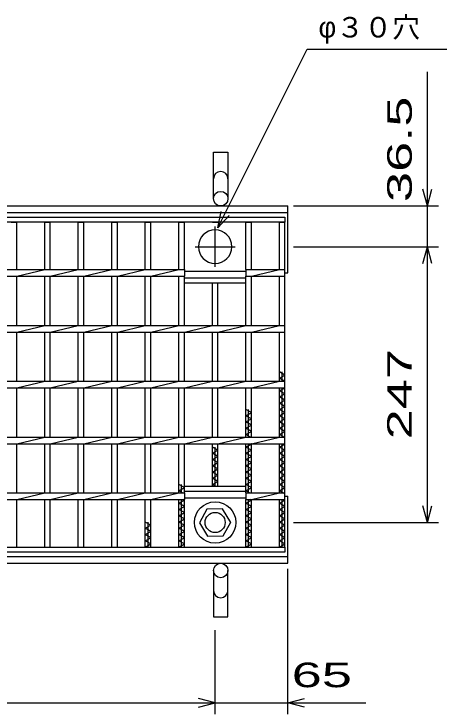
# Model space of a CAD drawing. Units: millimetres, scale not verified. Extents: x -1820 to 1731, y -1282 to 1054.
# Drawn here: x -596 to -208, y -146 to 481 of the extents above; entities that cross this region are included whole.
import ezdxf
from ezdxf.enums import TextEntityAlignment as Align

# ---------------------------------------------------------------- set-up
doc = ezdxf.new("R2010")
doc.units = ezdxf.units.MM
doc.header["$LTSCALE"] = 10
doc.linetypes.add('CHAIN', pattern=[18.5, 12, -1.5, 3.5, -1.5])
for name, color, linetype, lineweight in [('16', 3, 'Continuous', 25), ('19', 6, 'Continuous', 25), ('22', 4, 'Continuous', 25)]:
    doc.layers.add(name, color=color, linetype=linetype, lineweight=lineweight)
doc.styles.add('ベクトル', font='')
doc.styles.get('ベクトル').set_extended_font_data('ベクトル')

msp = doc.modelspace()

# ---------------------------------------------------------------- linework, layer by layer
at = {"layer": '16'}
for p, q in [((-1348, 299), (-353, 299)), ((-353, 299), (-353, 294.5)), ((-353, 294.5), (-1348, 294.5)), ((-598, 294.5), (-593, 294.5)), ((-593, 252), (-593, 294.5)), ((-568, 252), (-568, 294.5)), ((-568, 294.5), (-563, 294.5)), ((-563, 252), (-563, 294.5)), ((-538, 252), (-538, 294.5)), ((-538, 294.5), (-533, 294.5)), ((-533, 252), (-533, 294.5)), ((-508, 252), (-508, 294.5)), ((-508, 294.5), (-503, 294.5)), ((-503, 252), (-503, 294.5)), ((-478, 252), (-478, 294.5)), ((-478, 294.5), (-473, 294.5)), ((-473, 252), (-473, 294.5)), ((-448, 252), (-448, 294.5)), ((-448, 294.5), (-443, 294.5)), ((-443, 252), (-443, 294.5)), ((-418, 294.5), (-413, 294.5)), ((-388, 252), (-388, 294.5)), ((-388, 294.5), (-383, 294.5)), ((-383, 252), (-383, 294.5)), ((-358, 252), (-358, 294.5)), ((-358, 294.5), (-353, 294.5)), ((-353, 3.5), (-353, 294.5)), ((-1258, 252), (-443, 252)), ((-593, 246), (-568, 252)), ((-563, 246), (-538, 252)), ((-533, 246), (-508, 252)), ((-503, 246), (-478, 252)), ((-473, 246), (-448, 252)), ((-443, 252), (-443, 246)), ((-388, 252), (-353, 252)), ((-388, 252), (-388, 246)), ((-383, 246), (-358, 252)), ((-353, 246), (-353, 252)), ((-1258, 246), (-443, 246)), ((-593, 202), (-593, 246)), ((-568, 202), (-568, 246)), ((-563, 202), (-563, 246)), ((-538, 202), (-538, 246)), ((-533, 202), (-533, 246)), ((-508, 202), (-508, 246)), ((-503, 202), (-503, 246)), ((-478, 202), (-478, 246)), ((-473, 202), (-473, 246)), ((-448, 202), (-448, 246)), ((-443, 250.5), (-388, 250.5)), ((-443, 202), (-443, 246)), ((-443, 244.5), (-388, 244.5)), ((-443, 240), (-443, 244.5)), ((-388, 246), (-353, 246)), ((-388, 202), (-388, 246)), ((-388, 240), (-388, 244.5)), ((-383, 202), (-383, 246)), ((-358, 202), (-358, 246)), ((-443, 240), (-388, 240)), ((-418, 202), (-418, 240)), ((-413, 202), (-413, 240)), ((-1348, 202), (-353, 202)), ((-593, 196), (-568, 202)), ((-563, 196), (-538, 202)), ((-533, 196), (-508, 202)), ((-503, 196), (-478, 202)), ((-473, 196), (-448, 202)), ((-443, 196), (-418, 202)), ((-413, 196), (-388, 202)), ((-383, 196), (-358, 202)), ((-353, 196), (-353, 202)), ((-1348, 196), (-353, 196)), ((-593, 152), (-593, 196)), ((-568, 152), (-568, 196)), ((-563, 152), (-563, 196)), ((-538, 152), (-538, 196)), ((-533, 152), (-533, 196)), ((-508, 152), (-508, 196)), ((-503, 152), (-503, 196)), ((-478, 152), (-478, 196)), ((-473, 152), (-473, 196)), ((-448, 152), (-448, 196)), ((-443, 152), (-443, 196)), ((-418, 152), (-418, 196)), ((-413, 152), (-413, 196)), ((-388, 152), (-388, 196)), ((-383, 152), (-383, 196)), ((-358, 152), (-358, 196)), ((-353, 157.5), (-358, 160.3)), ((-358, 154.7), (-353, 157.5)), ((-355.5, 152), (-355.5, 160.3)), ((-1348, 152), (-353, 152)), ((-593, 146), (-568, 152)), ((-563, 146), (-538, 152)), ((-533, 146), (-508, 152)), ((-503, 146), (-478, 152)), ((-473, 146), (-448, 152)), ((-443, 146), (-418, 152)), ((-413, 146), (-388, 152)), ((-383, 146), (-358, 152)), ((-353, 151.9), (-358, 154.7)), ((-353, 146), (-353, 152)), ((-1348, 146), (-353, 146)), ((-593, 102), (-593, 146)), ((-568, 102), (-568, 146)), ((-563, 102), (-563, 146)), ((-538, 102), (-538, 146)), ((-533, 102), (-533, 146)), ((-508, 102), (-508, 146)), ((-503, 102), (-503, 146)), ((-478, 102), (-478, 146)), ((-473, 102), (-473, 146)), ((-448, 102), (-448, 146)), ((-443, 102), (-443, 146)), ((-418, 102), (-418, 146)), ((-413, 102), (-413, 146)), ((-388, 102), (-388, 146)), ((-383, 102), (-383, 146)), ((-358, 102), (-358, 146)), ((-358, 143.5), (-353.54, 146)), ((-355.5, 102), (-355.5, 146)), ((-353, 140.7), (-358, 143.5)), ((-358, 137.9), (-353, 140.7)), ((-353, 135.1), (-358, 137.9)), ((-358, 132.3), (-353, 135.1)), ((-353, 129.5), (-358, 132.3)), ((-383, 123.9), (-388, 126.7)), ((-385.5, 102), (-385.5, 126.7)), ((-358, 126.7), (-353, 129.5)), ((-353, 123.9), (-358, 126.7)), ((-388, 121.1), (-383, 123.9)), ((-383, 118.3), (-388, 121.1)), ((-358, 121.1), (-353, 123.9)), ((-353, 118.3), (-358, 121.1)), ((-388, 115.5), (-383, 118.3)), ((-383, 112.7), (-388, 115.5)), ((-358, 115.5), (-353, 118.3)), ((-353, 112.7), (-358, 115.5)), ((-388, 109.9), (-383, 112.7)), ((-383, 107.1), (-388, 109.9)), ((-388, 104.3), (-383, 107.1)), ((-358, 109.9), (-353, 112.7)), ((-353, 107.1), (-358, 109.9)), ((-358, 104.3), (-353, 107.1)), ((-1348, 102), (-353, 102)), ((-593, 96), (-568, 102)), ((-563, 96), (-538, 102)), ((-533, 96), (-508, 102)), ((-503, 96), (-478, 102)), ((-473, 96), (-448, 102)), ((-443, 96), (-418, 102)), ((-413, 96), (-388, 102)), ((-383.89, 102), (-388, 104.3)), ((-383, 96), (-358, 102)), ((-353, 101.5), (-358, 104.3)), ((-353, 96), (-353, 102)), ((-1348, 96), (-353, 96)), ((-593, 52), (-593, 96)), ((-568, 52), (-568, 96)), ((-563, 52), (-563, 96)), ((-538, 52), (-538, 96)), ((-533, 52), (-533, 96)), ((-508, 52), (-508, 96)), ((-503, 52), (-503, 96)), ((-478, 52), (-478, 96)), ((-473, 52), (-473, 96)), ((-448, 52), (-448, 96)), ((-443, 52), (-443, 96)), ((-418, 58), (-418, 96)), ((-413, 58), (-413, 96)), ((-388, 52), (-388, 96)), ((-388, 93.1), (-383, 95.9)), ((-385.5, 52), (-385.5, 96)), ((-383, 95.9), (-383.18, 96)), ((-383, 52), (-383, 96)), ((-358, 52), (-358, 96)), ((-358, 93.1), (-353, 95.9)), ((-355.5, 52), (-355.5, 96)), ((-353, 95.9), (-353.18, 96)), ((-413, 90.3), (-418, 93.1)), ((-418, 87.5), (-413, 90.3)), ((-415.5, 58), (-415.5, 93.1)), ((-383, 90.3), (-388, 93.1)), ((-388, 87.5), (-383, 90.3)), ((-353, 90.3), (-358, 93.1)), ((-358, 87.5), (-353, 90.3)), ((-413, 84.7), (-418, 87.5)), ((-418, 81.9), (-413, 84.7)), ((-413, 79.1), (-418, 81.9)), ((-383, 84.7), (-388, 87.5)), ((-388, 81.9), (-383, 84.7)), ((-383, 79.1), (-388, 81.9)), ((-353, 84.7), (-358, 87.5)), ((-358, 81.9), (-353, 84.7)), ((-353, 79.1), (-358, 81.9)), ((-418, 76.3), (-413, 79.1)), ((-413, 73.5), (-418, 76.3)), ((-388, 76.3), (-383, 79.1)), ((-383, 73.5), (-388, 76.3)), ((-358, 76.3), (-353, 79.1)), ((-353, 73.5), (-358, 76.3)), ((-418, 70.7), (-413, 73.5)), ((-413, 67.9), (-418, 70.7)), ((-388, 70.7), (-383, 73.5)), ((-383, 67.9), (-388, 70.7)), ((-358, 70.7), (-353, 73.5)), ((-353, 67.9), (-358, 70.7)), ((-418, 65.1), (-413, 67.9)), ((-413, 62.3), (-418, 65.1)), ((-388, 65.1), (-383, 67.9)), ((-383, 62.3), (-388, 65.1)), ((-358, 65.1), (-353, 67.9)), ((-353, 62.3), (-358, 65.1)), ((-443, 56.7), (-448, 59.5)), ((-448, 53.9), (-443, 56.7)), ((-445.5, 52), (-445.5, 59.5)), ((-443, 58), (-388, 58)), ((-443, 53.5), (-443, 58)), ((-418, 59.5), (-413, 62.3)), ((-415.32, 58), (-418, 59.5)), ((-388, 59.5), (-383, 62.3)), ((-383, 56.7), (-388, 59.5)), ((-388, 53.5), (-388, 58)), ((-388, 53.9), (-383, 56.7)), ((-358, 59.5), (-353, 62.3)), ((-353, 56.7), (-358, 59.5)), ((-358, 53.9), (-353, 56.7)), ((-1258, 52), (-443, 52)), ((-593, 46), (-568, 52)), ((-563, 46), (-538, 52)), ((-533, 46), (-508, 52)), ((-503, 46), (-478, 52)), ((-473, 46), (-448, 52)), ((-444.61, 52), (-448, 53.9)), ((-443, 53.5), (-388, 53.5)), ((-443, 52), (-443, 46)), ((-384.61, 52), (-388, 53.9)), ((-388, 52), (-353, 52)), ((-388, 52), (-388, 46)), ((-383, 46), (-358, 52)), ((-353, 51.1), (-358, 53.9)), ((-353, 46), (-353, 52)), ((-1258, 46), (-443, 46)), ((-593, 3.5), (-593, 46)), ((-568, 3.5), (-568, 46)), ((-563, 3.5), (-563, 46)), ((-538, 3.5), (-538, 46)), ((-533, 3.5), (-533, 46)), ((-508, 3.5), (-508, 46)), ((-503, 3.5), (-503, 46)), ((-478, 3.5), (-478, 46)), ((-473, 3.5), (-473, 46)), ((-448, 3.5), (-448, 46)), ((-448, 42.7), (-443, 45.5)), ((-445.5, 3.5), (-445.5, 46)), ((-443, 45.5), (-443.89, 46)), ((-443, 47.5), (-388, 47.5)), ((-443, 3.5), (-443, 46)), ((-388, 46), (-353, 46)), ((-388, 3.5), (-388, 46)), ((-388, 42.7), (-383, 45.5)), ((-385.5, 3.5), (-385.5, 46)), ((-383, 45.5), (-383.89, 46)), ((-383, 3.5), (-383, 46)), ((-358, 3.5), (-358, 46)), ((-358, 42.7), (-353, 45.5)), ((-355.5, 3.5), (-355.5, 46)), ((-353, 45.5), (-353.89, 46)), ((-443, 39.9), (-448, 42.7)), ((-448, 37.1), (-443, 39.9)), ((-408.8, 37.79), (-422.79, 37.45)), ((-401.5, 25.5), (-408.8, 37.79)), ((-383, 39.9), (-388, 42.7)), ((-388, 37.1), (-383, 39.9)), ((-353, 39.9), (-358, 42.7)), ((-358, 37.1), (-353, 39.9)), ((-443, 34.3), (-448, 37.1)), ((-448, 31.5), (-443, 34.3)), ((-443, 28.7), (-448, 31.5)), ((-422.79, 37.45), (-429.5, 25.16)), ((-383, 34.3), (-388, 37.1)), ((-388, 31.5), (-383, 34.3)), ((-383, 28.7), (-388, 31.5)), ((-353, 34.3), (-358, 37.1)), ((-358, 31.5), (-353, 34.3)), ((-353, 28.7), (-358, 31.5)), ((-473, 23.1), (-478, 25.9)), ((-475.5, 3.5), (-475.5, 25.9)), ((-448, 25.9), (-443, 28.7)), ((-443, 23.1), (-448, 25.9)), ((-429.5, 25.16), (-422.2, 13.21)), ((-408.21, 13.55), (-401.5, 25.84)), ((-388, 25.9), (-383, 28.7)), ((-383, 23.1), (-388, 25.9)), ((-358, 25.9), (-353, 28.7)), ((-353, 23.1), (-358, 25.9)), ((-478, 20.3), (-473, 23.1)), ((-473, 17.5), (-478, 20.3)), ((-448, 20.3), (-443, 23.1)), ((-443, 17.5), (-448, 20.3)), ((-388, 20.3), (-383, 23.1)), ((-383, 17.5), (-388, 20.3)), ((-358, 20.3), (-353, 23.1)), ((-353, 17.5), (-358, 20.3)), ((-478, 14.7), (-473, 17.5)), ((-473, 11.9), (-478, 14.7)), ((-448, 14.7), (-443, 17.5)), ((-443, 11.9), (-448, 14.7)), ((-422.2, 13.21), (-408.21, 13.55)), ((-388, 14.7), (-383, 17.5)), ((-383, 11.9), (-388, 14.7)), ((-358, 14.7), (-353, 17.5)), ((-353, 11.9), (-358, 14.7)), ((-478, 9.1), (-473, 11.9)), ((-473, 6.3), (-478, 9.1)), ((-478, 3.5), (-473, 6.3)), ((-448, 9.1), (-443, 11.9)), ((-443, 6.3), (-448, 9.1)), ((-448, 3.5), (-443, 6.3)), ((-388, 9.1), (-383, 11.9)), ((-383, 6.3), (-388, 9.1)), ((-388, 3.5), (-383, 6.3)), ((-358, 9.1), (-353, 11.9)), ((-353, 6.3), (-358, 9.1)), ((-358, 3.5), (-353, 6.3)), ((-1348, 3.5), (-353, 3.5)), ((-598, 3.5), (-593, 3.5)), ((-568, 3.5), (-563, 3.5)), ((-538, 3.5), (-533, 3.5)), ((-508, 3.5), (-503, 3.5)), ((-478, 3.5), (-473, 3.5)), ((-448, 3.5), (-443, 3.5)), ((-418, 3.5), (-413, 3.5)), ((-388, 3.5), (-383, 3.5)), ((-358, 3.5), (-353, 3.5)), ((-353, 3.5), (-353, -1)), ((-353, -1), (-1348, -1))]:
    msp.add_line(p, q, dxfattribs=at)
at = {"layer": '16', "linetype": 'CHAIN'}
for p, q in [((-415.5, 254.5), (-415.5, 290.5)), ((-433.5, 272.5), (-397.5, 272.5))]:
    msp.add_line(p, q, dxfattribs=at)
at = {"layer": '16'}
for radius in [18.5, 9]:
    msp.add_circle((-415.5, 25.5), radius, dxfattribs=at)
for start, end in [(90, 270), (270, 90)]:
    msp.add_arc((-415.5, 272.5), 15, start, end, dxfattribs=at)
at = {"layer": '19'}
for p, q in [((-417, 315.5), (-417, 357.12)), ((-417, 357.12), (-404, 357.12)), ((-404, 357.12), (-404, 315.5)), ((-1350.5, 309), (-350.5, 309)), ((-350.5, 249), (-350.5, 309)), ((-1350.5, 303), (-350.5, 303)), ((-353, 249), (-350.5, 249)), ((-353, 49), (-350.5, 49)), ((-350.5, -11), (-350.5, 49)), ((-1350.5, -5), (-350.5, -5)), ((-1350.5, -11), (-350.5, -11)), ((-417, -17.5), (-417, -59.12)), ((-404, -59.12), (-404, -17.5)), ((-417, -59.12), (-404, -59.12))]:
    msp.add_line(p, q, dxfattribs=at)
for centre in [(-410.5, 315.5), (-410.5, -17.5)]:
    msp.add_circle(centre, 6.5, dxfattribs=at)
for centre, start, end in [((-410.5, 333.34), 0, 180), ((-410.5, -35.34), 180, 0)]:
    msp.add_arc(centre, 6.5, start, end, dxfattribs=at)
at = {"layer": '22'}
for p, q in [((-413, 289.5), (-333, 449.5)), ((-333, 449.5), (-208, 449.5)), ((-225.5, 309), (-225.5, 429)), ((-225.5, 309), (-229.5, 324)), ((-225.5, 309), (-221.5, 324)), ((-345.5, 309), (-215.5, 309)), ((-225.5, 272.5), (-225.5, 309)), ((-413, 289.5), (-410, 304.1)), ((-413, 289.5), (-403, 300.5)), ((-345.5, 272.5), (-215.5, 272.5)), ((-229.5, 257.5), (-225.5, 272.5)), ((-221.5, 257.5), (-225.5, 272.5)), ((-225.5, 25.5), (-225.5, 272.5)), ((-225.5, 25.5), (-229.5, 40.5)), ((-225.5, 25.5), (-221.5, 40.5)), ((-345.5, 25.5), (-215.5, 25.5)), ((-350.5, -146), (-350.5, -16)), ((-415.5, -146), (-415.5, -71)), ((-1285.5, -136), (-415.5, -136)), ((-415.5, -136), (-430.5, -132)), ((-430.5, -140), (-415.5, -136)), ((-415.5, -136), (-350.5, -136)), ((-350.5, -136), (-335.5, -132)), ((-335.5, -140), (-350.5, -136)), ((-350.5, -136), (-280.5, -136))]:
    msp.add_line(p, q, dxfattribs=at)

# ---------------------------------------------------------------- texts
at = {"layer": '22', "color": 2, "style": 'ベクトル'}
msp.add_text('φ３０穴', height=18.33, dxfattribs=at).set_placement((-323, 469), align=Align.MIDDLE_LEFT)
at = {"layer": '22', "color": 2, "style": 'ベクトル', "width": 1.65}
for s, p in [(' 36.5 ', (-250.5, 299)), (' 247 ', (-250.5, 86.5))]:
    msp.add_text(s, height=21.99, rotation=90, dxfattribs=at).set_placement(p, align=Align.MIDDLE_LEFT)
msp.add_text(' 65 ', height=21.99, dxfattribs=at).set_placement((-360.5, -111), align=Align.MIDDLE_LEFT)

doc.saveas('drawing.dxf')
